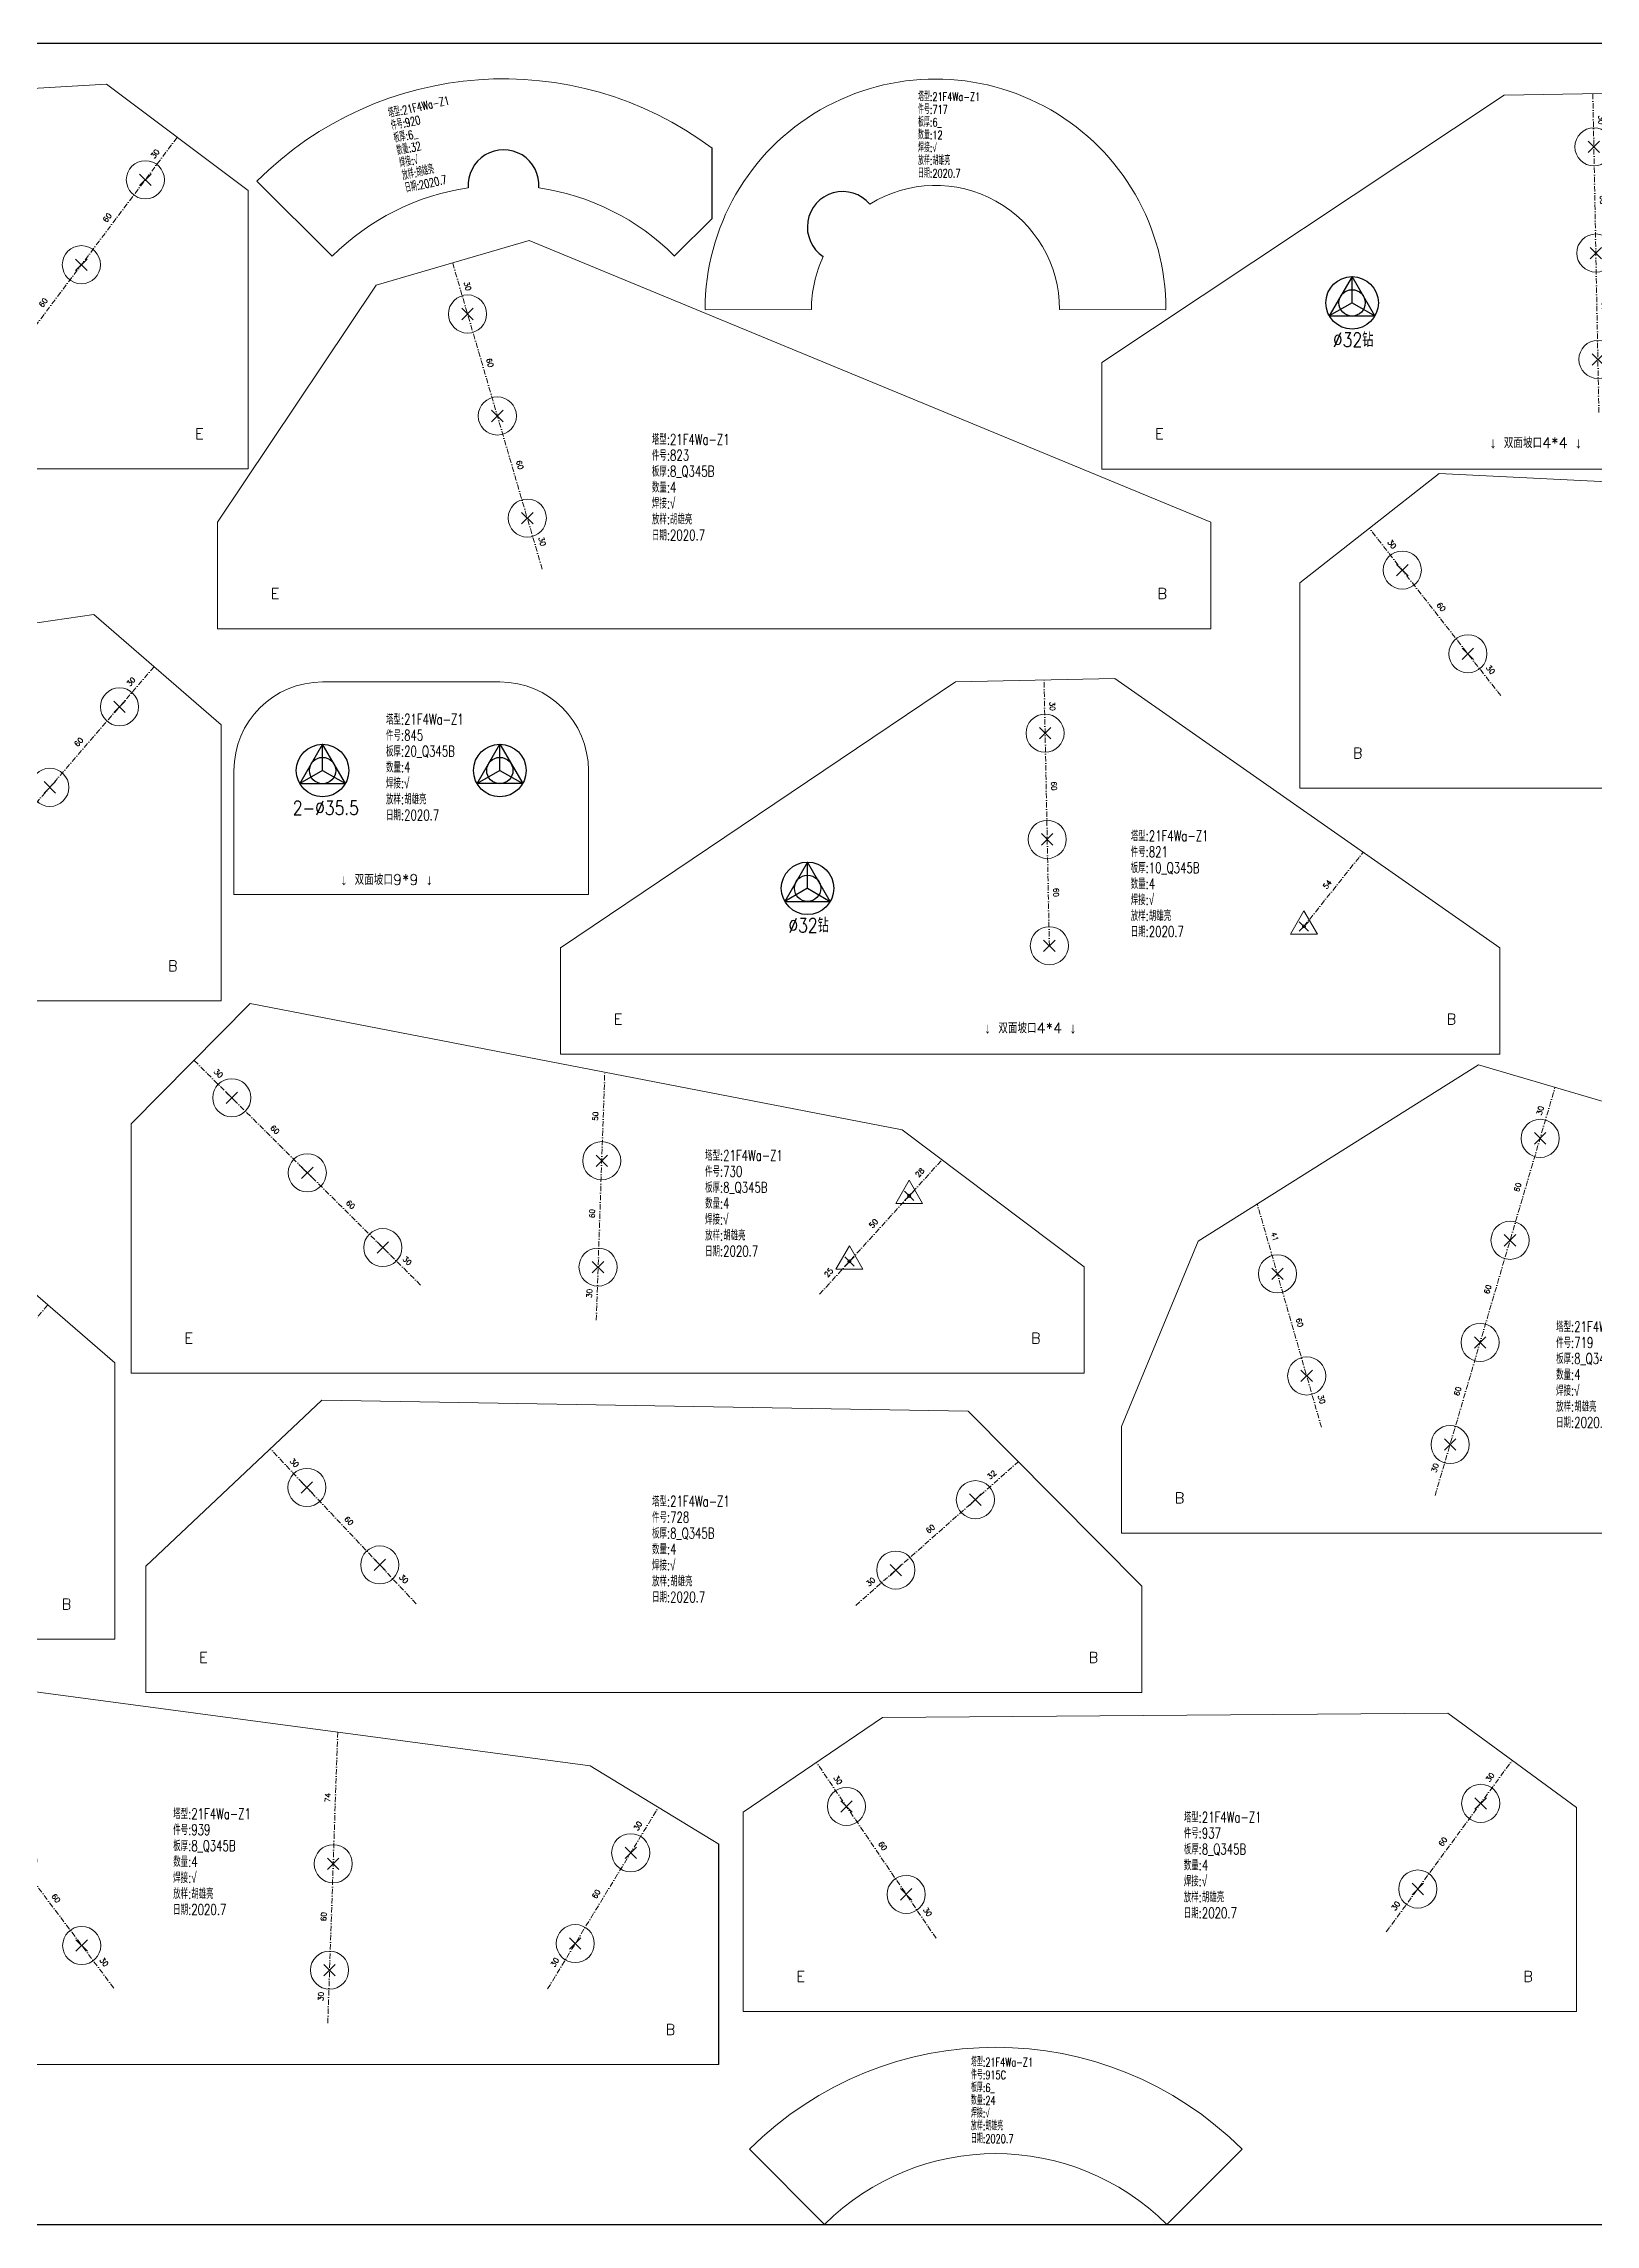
# Model space of a CAD drawing. Extents: x 1310 to 15542, y -76 to 8381.
# Drawn here: x 8998 to 9873, y 7151 to 8381 of the extents above; entities that cross this region are included whole.
import ezdxf
from ezdxf.enums import TextEntityAlignment as Align

# ---------------------------------------------------------------- set-up
doc = ezdxf.new("R2010")
doc.units = 0
doc.header["$MEASUREMENT"] = 0
doc.linetypes.add('一点画线', pattern=[5.2, 3, -1, 0.2, -1])
doc.layers.get('0').update_dxf_attribs({"linetype": 'CONTINUOUS', "lineweight": 25})
for name, color, linetype, lineweight in [('1', 7, 'CONTINUOUS', 25), ('2', 7, 'CONTINUOUS', 25), ('5', 7, 'CONTINUOUS', 25)]:
    doc.layers.add(name, color=color, linetype=linetype, lineweight=lineweight)
doc.styles.add('HZ', font='txt.shx', dxfattribs={"width": 0.7, "oblique": 12, "bigfont": 'hztxt.shx'})
doc.styles.get("Standard").update_dxf_attribs({"font": 'simplex.shx', "width": 0.7, "height": 3, "bigfont": 'gbhzfs.shx'})

# ---------------------------------------------------------------- blocks, each defined once
blk = doc.blocks.new('PLKM_20691a1c-0b39-4be6-8b20-e24ef897de38', base_point=(3760.4, 9417.1))
at = {"color": 0, "linetype": 'Continuous'}
for q in [(3740.8, 9384.2), (3719.6, 9323.4)]:
    blk.add_line((3740.8, 9344.6), q, dxfattribs=at)
blk.add_arc((3623.1, 9363.3), 20, 355.7987, 184.2013, dxfattribs=at)
at = {"layer": '1', "color": 7, "linetype": 'Continuous', "lineweight": 18}
blk.add_line((3484, 9365.6), (3526.5, 9323.2), dxfattribs=at)
for radius, start, end in [(196.5, 53.216, 135.0673), (136.5, 98.4025, 135.0673), (136.5, 45.0336, 81.5975)]:
    blk.add_arc((3623.1, 9226.8), radius, start, end, dxfattribs=at)
at = {"layer": '1', "color": 7, "linetype": 'Continuous', "lineweight": 13, "insert": (3557.6, 9406), "char_height": 4.8, "width": 480, "attachment_point": 1, "rotation": 12.6403, "line_spacing_factor": 0.9}
blk.add_mtext('塔型:21F4Wa-Z1\\P件号:920\\P板厚:6_\\P数量:32\\P焊接:√\\P放样:胡雄亮\\P日期:2020.7', dxfattribs=at)
blk = doc.blocks.new('PLKM_57c4ca7e-3648-4a83-93a5-bf8d7940f0f4', base_point=(5703.8, 11207.4))
at = {"color": 0, "linetype": 'Continuous'}
blk.add_arc((5481.5, 11188.9), 20, 40.1204, 236.5468, dxfattribs=at)
at = {"layer": '1', "color": 7, "linetype": 'Continuous', "lineweight": 18}
for p, q in [((5403.8, 11142.3), (5463.8, 11142.4)), ((5603.8, 11142.4), (5663.8, 11142.3))]:
    blk.add_line(p, q, dxfattribs=at)
for radius, start, end in [(130, 359.9664, 180.0336), (70, 359.9664, 121.9072), (70, 154.7601, 180.0336)]:
    blk.add_arc((5533.8, 11142.4), radius, start, end, dxfattribs=at)
at = {"layer": '1', "color": 7, "linetype": 'Continuous', "lineweight": 13, "insert": (5523.9, 11264.8), "char_height": 4.8, "width": 480, "attachment_point": 1, "line_spacing_factor": 0.9}
blk.add_mtext('塔型:21F4Wa-Z1\\P件号:717\\P板厚:6_\\P数量:12\\P焊接:√\\P放样:胡雄亮\\P日期:2020.7', dxfattribs=at)
blk = doc.blocks.new('板孔21.5')
at = {"layer": '5', "color": 7, "linetype": 'Continuous', "lineweight": 13}
for p, q in [((-0.3, -0.3), (0.3, 0.3)), ((0.3, -0.3), (-0.3, 0.3))]:
    blk.add_line(p, q, dxfattribs=at)
blk.add_circle((0, 0), 1, dxfattribs=at)
blk = doc.blocks.new('PLKM_8314dcdf-31b1-49ca-9a74-9d4d26da7d92', base_point=(13141.8, 9390.9))
at = {"color": 0, "linetype": 'Continuous'}
blk.add_line((13240.4, 9283.9), (13240.4, 9408.2), dxfattribs=at)
at = {"layer": '1', "color": 7, "linetype": 'Continuous', "lineweight": 18}
for p, q in [((12826.8, 9498), (12750.9, 9440.9)), ((13167.9, 9452.5), (12826.8, 9498)), ((13240.4, 9408.2), (13167.9, 9452.5)), ((12750.9, 9440.9), (12750.9, 9283.9)), ((12750.9, 9283.9), (13240.4, 9283.9))]:
    blk.add_line(p, q, dxfattribs=at)
at = {"layer": '2', "color": 9, "linetype": '一点画线', "lineweight": 13}
for p, q in [((13019.8, 9307.3), (13025.4, 9471.5)), ((12899.1, 9327.1), (12790.9, 9471)), ((13143.8, 9326.6), (13206.3, 9429))]:
    blk.add_line(p, q, dxfattribs=at)
at = {"layer": '1', "color": 7, "linetype": 'Continuous', "lineweight": 0, "xscale": 10.75, "yscale": 10.75, "zscale": 10.75}
for p in [(12808.9, 9447), (12845, 9399.1), (13190.7, 9403.4), (13022.9, 9397.2), (12881, 9351.1), (13159.4, 9352.2), (13020.8, 9337.2)]:
    blk.add_blockref('板孔21.5', p, dxfattribs=at)
at = {"layer": '1', "color": 7, "linetype": 'Continuous', "lineweight": 13, "insert": (12932.6, 9428.4), "char_height": 6, "width": 600, "attachment_point": 1, "line_spacing_factor": 0.9}
blk.add_mtext('塔型:21F4Wa-Z1\\P件号:939\\P板厚:8_Q345B\\P数量:4\\P焊接:√\\P放样:胡雄亮\\P日期:2020.7', dxfattribs=at)
at = {"layer": '2', "color": 7, "linetype": 'Continuous', "lineweight": 13}
for s, rotation, p in [('30', 308, (12801.5, 9460.2)), ('74', 88, (13022.2, 9434.4)), ('60', 308, (12828.5, 9424.2)), ('30', 59, (13196.8, 9417.3)), ('60', 308, (12864.6, 9376.3)), ('60', 59, (13173.3, 9378.9)), ('60', 88, (13019.9, 9367.3)), ('30', 308, (12891.7, 9340.3)), ('30', 59, (13149.9, 9340.4)), ('30', 88, (13018.3, 9322.3))]:
    blk.add_text(s, height=3, rotation=rotation, dxfattribs=at).set_placement(p, align=Align.BOTTOM_CENTER)
for s, p in [('E', (12780.9, 9298.9)), ('B', (13210.4, 9298.9))]:
    blk.add_text(s, height=6, dxfattribs=at).set_placement(p, align=Align.BOTTOM_LEFT)
blk = doc.blocks.new('PLKM_d9528eb8-892f-4f3a-b79a-554cca4fa565', base_point=(12436.8, 9392.9))
at = {"layer": '1', "color": 7, "linetype": 'Continuous', "lineweight": 18}
for p, q in [((12479.1, 9501.9), (12095.8, 9446)), ((12550.9, 9439.7), (12479.1, 9501.9)), ((12095.8, 9446), (12019.8, 9397.9)), ((12550.9, 9283.9), (12550.9, 9439.7)), ((12019.8, 9397.9), (12019.8, 9283.9)), ((12019.8, 9283.9), (12550.9, 9283.9))]:
    blk.add_line(p, q, dxfattribs=at)
at = {"layer": '2', "color": 9, "linetype": '一点画线', "lineweight": 13}
for p, q in [((12395.3, 9336.4), (12513.1, 9472.5)), ((12122, 9320.6), (12057.8, 9422))]:
    blk.add_line(p, q, dxfattribs=at)
at = {"layer": '1', "color": 7, "linetype": 'Continuous', "lineweight": 0, "xscale": 10.75, "yscale": 10.75, "zscale": 10.75}
for p in [(12493.5, 9449.8), (12454.2, 9404.4), (12073.9, 9396.6), (12414.9, 9359), (12106, 9345.9)]:
    blk.add_blockref('板孔21.5', p, dxfattribs=at)
at = {"layer": '1', "color": 7, "linetype": 'Continuous', "lineweight": 13, "insert": (12253.9, 9421.3), "char_height": 6, "width": 600, "attachment_point": 1, "line_spacing_factor": 0.9}
blk.add_mtext('塔型:21F4Wa-Z1\\P件号:938\\P板厚:8_Q345B\\P数量:4\\P焊接:√\\P放样:胡雄亮\\P日期:2020.7', dxfattribs=at)
at = {"layer": '2', "color": 7, "linetype": 'Continuous', "lineweight": 13}
for s, rotation, p in [('30', 49, (12501.8, 9462.4)), ('60', 49, (12472.3, 9428.4)), ('30', 303, (12067.5, 9410.4)), ('60', 49, (12433, 9383)), ('60', 303, (12091.6, 9372.3)), ('30', 49, (12403.6, 9349)), ('30', 303, (12115.7, 9334.3))]:
    blk.add_text(s, height=3, rotation=rotation, dxfattribs=at).set_placement(p, align=Align.BOTTOM_CENTER)
for s, p in [('E', (12049.8, 9298.9)), ('B', (12520.9, 9298.9))]:
    blk.add_text(s, height=6, dxfattribs=at).set_placement(p, align=Align.BOTTOM_LEFT)
blk = doc.blocks.new('PLKM_23764c63-f793-4ded-b1d7-f7dac06525da', base_point=(11774, 9368))
at = {"layer": '1', "color": 7, "linetype": 'Continuous', "lineweight": 18}
for p, q in [((11428.3, 9449.7), (11349.8, 9396.3)), ((11747.2, 9452.2), (11428.3, 9449.7)), ((11819.8, 9398.9), (11747.2, 9452.2)), ((11819.8, 9283.9), (11819.8, 9398.9)), ((11349.8, 9396.3), (11349.8, 9283.9)), ((11349.8, 9283.9), (11819.8, 9283.9))]:
    blk.add_line(p, q, dxfattribs=at)
at = {"layer": '2', "color": 9, "linetype": '一点画线', "lineweight": 13}
for p, q in [((11458.6, 9325.2), (11391.1, 9424.4)), ((11712.5, 9328.8), (11783.5, 9425.5))]:
    blk.add_line(p, q, dxfattribs=at)
at = {"layer": '1', "color": 7, "linetype": 'Continuous', "lineweight": 0, "xscale": 10.75, "yscale": 10.75, "zscale": 10.75}
for p in [(11408, 9399.6), (11765.8, 9401.3), (11441.7, 9350), (11730.3, 9353)]:
    blk.add_blockref('板孔21.5', p, dxfattribs=at)
at = {"layer": '1', "color": 7, "linetype": 'Continuous', "lineweight": 13, "insert": (11598.3, 9396.5), "char_height": 6, "width": 600, "attachment_point": 1, "line_spacing_factor": 0.9}
blk.add_mtext('塔型:21F4Wa-Z1\\P件号:937\\P板厚:8_Q345B\\P数量:4\\P焊接:√\\P放样:胡雄亮\\P日期:2020.7', dxfattribs=at)
at = {"layer": '2', "color": 7, "linetype": 'Continuous', "lineweight": 13}
for s, rotation, p in [('30', 305, (11401.2, 9413.1)), ('30', 54, (11773, 9414.6)), ('60', 305, (11426.5, 9375.9)), ('60', 54, (11746.4, 9378.3)), ('30', 305, (11451.8, 9338.7)), ('30', 54, (11719.8, 9342.1))]:
    blk.add_text(s, height=3, rotation=rotation, dxfattribs=at).set_placement(p, align=Align.BOTTOM_CENTER)
for s, p in [('E', (11379.8, 9298.9)), ('B', (11789.8, 9298.9))]:
    blk.add_text(s, height=6, dxfattribs=at).set_placement(p, align=Align.BOTTOM_LEFT)
blk = doc.blocks.new('板孔17.5')
at = {"layer": '5', "color": 7, "linetype": 'Continuous', "lineweight": 13}
for p, q in [((0, 1), (-0.866, -0.5)), ((-0.3, -0.3), (0.3, 0.3)), ((0.3, -0.3), (-0.3, 0.3)), ((0.866, -0.5), (0, 1)), ((-0.866, -0.5), (0.866, -0.5))]:
    blk.add_line(p, q, dxfattribs=at)
at = {"layer": '5', "color": 7, "linetype": 'Continuous', "lineweight": 0}
blk.add_circle((0, 0), 0.1, dxfattribs=at)
blk = doc.blocks.new('PLKM_0f99fc49-bb2f-4556-bbdf-811f0738481e', base_point=(9284.4, 9390.1))
at = {"color": 2}
for p, q in [((8967.5, 9392.5), (8954.6, 9370.2)), ((8980.3, 9370.2), (8967.5, 9392.5)), ((8954.6, 9370.2), (8980.3, 9370.2))]:
    blk.add_line(p, q, dxfattribs=at)
for q in [(8967.5, 9392.5), (8954.6, 9370.2), (8980.3, 9370.2)]:
    blk.add_line((8967.5, 9377.6), q)
for radius in [14.8, 7.42]:
    blk.add_circle((8967.5, 9377.6), radius)
at = {"layer": '1', "color": 7, "linetype": 'Continuous', "lineweight": 18}
for p, q in [((9143.3, 9496.4), (9053.3, 9494.7)), ((9315.8, 9343.9), (9143.3, 9496.4)), ((9053.3, 9494.7), (8826.3, 9343.9)), ((8826.3, 9343.9), (8826.3, 9283.9)), ((9315.8, 9283.9), (9315.8, 9343.9)), ((8826.3, 9283.9), (9315.8, 9283.9))]:
    blk.add_line(p, q, dxfattribs=at)
at = {"layer": '2', "color": 9, "linetype": '一点画线', "lineweight": 13}
for p, q in [((9106.7, 9315.7), (9103.3, 9495.6)), ((9250.2, 9331.5), (9283.2, 9372.7))]:
    blk.add_line(p, q, dxfattribs=at)
at = {"layer": '1', "color": 7, "linetype": 'Continuous', "lineweight": 0}
for name, p, xscale, yscale, zscale in [('板孔21.5', (9103.9, 9465.6), 10.75, 10.75, 10.75), ('板孔21.5', (9105, 9405.7), 10.75, 10.75, 10.75), ('板孔21.5', (9106.2, 9345.7), 10.75, 10.75, 10.75), ('板孔17.5', (9250.2, 9331.5), 8.75, 8.75, 8.75)]:
    blk.add_blockref(name, p, dxfattribs=dict(at, xscale=xscale, yscale=yscale, zscale=zscale))
at = {"color": 7, "style": 'HZ', "width": 0.8}
blk.add_text('%%C32钻', height=8, dxfattribs=at).set_placement((8956.7, 9352.8))
at = {"layer": '1', "color": 7, "linetype": 'Continuous', "lineweight": 13}
blk.add_text('↓ 双面坡口4*4 ↓', height=6, dxfattribs=at).set_placement((9071.1, 9293.9), align=Align.BOTTOM_CENTER)
at = {"layer": '1', "color": 7, "linetype": 'Continuous', "lineweight": 13, "insert": (9142.6, 9415.2), "char_height": 6, "width": 600, "attachment_point": 1, "line_spacing_factor": 0.9}
blk.add_mtext('塔型:21F4Wa-Z1\\P件号:923\\P板厚:10_Q345B\\P数量:4\\P焊接:√\\P放样:胡雄亮\\P日期:2020.7', dxfattribs=at)
at = {"layer": '2', "color": 7, "linetype": 'Continuous', "lineweight": 13}
for s, rotation, p in [('30', 272, (9105.6, 9480.7)), ('60', 272, (9106.5, 9435.7)), ('60', 272, (9107.6, 9375.7)), ('53', 51, (9265.1, 9353.3)), ('30', 272, (9108.5, 9330.7))]:
    blk.add_text(s, height=3, rotation=rotation, dxfattribs=at).set_placement(p, align=Align.BOTTOM_CENTER)
for s, p in [('E', (8856.3, 9298.9)), ('B', (9285.8, 9298.9))]:
    blk.add_text(s, height=6, dxfattribs=at).set_placement(p, align=Align.BOTTOM_LEFT)
blk = doc.blocks.new('PLKM_7f18428f-3c52-411f-86a7-f2dd120fddc3', base_point=(8570.4, 9392.4))
at = {"layer": '1', "color": 7, "linetype": 'Continuous', "lineweight": 18}
for p, q in [((8546.4, 9501), (8281.2, 9485.4)), ((8626.3, 9440.9), (8546.4, 9501)), ((8281.2, 9485.4), (8205, 9449.9)), ((8205, 9449.9), (8136.8, 9408.2)), ((8626.3, 9283.9), (8626.3, 9440.9)), ((8136.8, 9408.2), (8136.8, 9283.9)), ((8136.8, 9283.9), (8626.3, 9283.9))]:
    blk.add_line(p, q, dxfattribs=at)
at = {"layer": '2', "color": 9, "linetype": '一点画线', "lineweight": 13}
for p, q in [((8337.4, 9307.3), (8331.2, 9488.4)), ((8478.1, 9327.1), (8586.3, 9471)), ((8233.4, 9326.6), (8170.9, 9429))]:
    blk.add_line(p, q, dxfattribs=at)
at = {"layer": '1', "color": 7, "linetype": 'Continuous', "lineweight": 0, "xscale": 10.75, "yscale": 10.75, "zscale": 10.75}
for p in [(8332.2, 9457.2), (8568.3, 9447), (8186.5, 9403.4), (8532.2, 9399.1), (8334.3, 9397.2), (8217.8, 9352.2), (8496.2, 9351.1), (8336.3, 9337.2)]:
    blk.add_blockref('板孔21.5', p, dxfattribs=at)
at = {"layer": '1', "color": 7, "linetype": 'Continuous', "lineweight": 13, "insert": (8404.1, 9420.9), "char_height": 6, "width": 600, "attachment_point": 1, "line_spacing_factor": 0.9}
blk.add_mtext('塔型:21F4Wa-Z1\\P件号:922\\P板厚:8_Q345B\\P数量:4\\P焊接:√\\P放样:胡雄亮\\P日期:2020.7', dxfattribs=at)
at = {"layer": '2', "color": 7, "linetype": 'Continuous', "lineweight": 13}
for s, rotation, p in [('31', 273, (8333.7, 9472.8)), ('30', 53, (8575.7, 9460.2)), ('60', 273, (8335.3, 9427.3)), ('60', 53, (8548.7, 9424.2)), ('30', 302, (8180.4, 9417.3)), ('60', 302, (8203.9, 9378.9)), ('60', 53, (8512.6, 9376.3)), ('60', 273, (8337.3, 9367.3)), ('30', 302, (8227.3, 9340.4)), ('30', 53, (8485.5, 9340.3)), ('30', 273, (8338.8, 9322.3))]:
    blk.add_text(s, height=3, rotation=rotation, dxfattribs=at).set_placement(p, align=Align.BOTTOM_CENTER)
for s, p in [('B', (8166.8, 9298.9)), ('E', (8596.3, 9298.9))]:
    blk.add_text(s, height=6, dxfattribs=at).set_placement(p, align=Align.BOTTOM_LEFT)
blk = doc.blocks.new('PLKM_d5a3dc96-3404-462b-a61a-a3cc4e3adc5e', base_point=(7822.7, 9394.5))
at = {"layer": '1', "color": 7, "linetype": 'Continuous', "lineweight": 18}
for p, q in [((7861.2, 9505.2), (7481.7, 9446)), ((7936.8, 9439.7), (7861.2, 9505.2)), ((7481.7, 9446), (7405.7, 9397.9)), ((7936.8, 9283.9), (7936.8, 9439.7)), ((7405.7, 9397.9), (7405.7, 9283.9)), ((7405.7, 9283.9), (7936.8, 9283.9))]:
    blk.add_line(p, q, dxfattribs=at)
at = {"layer": '2', "color": 9, "linetype": '一点画线', "lineweight": 13}
for p, q in [((7781.1, 9336.4), (7899, 9472.5)), ((7507.9, 9320.6), (7443.7, 9422))]:
    blk.add_line(p, q, dxfattribs=at)
at = {"layer": '1', "color": 7, "linetype": 'Continuous', "lineweight": 0, "xscale": 10.75, "yscale": 10.75, "zscale": 10.75}
for p in [(7879.3, 9449.8), (7840.1, 9404.4), (7459.7, 9396.6), (7800.8, 9359), (7491.8, 9345.9)]:
    blk.add_blockref('板孔21.5', p, dxfattribs=at)
at = {"layer": '1', "color": 7, "linetype": 'Continuous', "lineweight": 13, "insert": (7639.8, 9423), "char_height": 6, "width": 600, "attachment_point": 1, "line_spacing_factor": 0.9}
blk.add_mtext('塔型:21F4Wa-Z1\\P件号:921\\P板厚:8_Q345B\\P数量:4\\P焊接:√\\P放样:胡雄亮\\P日期:2020.7', dxfattribs=at)
at = {"layer": '2', "color": 7, "linetype": 'Continuous', "lineweight": 13}
for s, rotation, p in [('30', 49, (7887.6, 9462.4)), ('60', 49, (7858.2, 9428.4)), ('30', 303, (7453.4, 9410.4)), ('60', 49, (7818.9, 9383)), ('60', 303, (7477.5, 9372.3)), ('30', 49, (7789.5, 9349)), ('30', 303, (7501.5, 9334.3))]:
    blk.add_text(s, height=3, rotation=rotation, dxfattribs=at).set_placement(p, align=Align.BOTTOM_CENTER)
for s, p in [('E', (7435.7, 9298.9)), ('B', (7906.8, 9298.9))]:
    blk.add_text(s, height=6, dxfattribs=at).set_placement(p, align=Align.BOTTOM_LEFT)
blk = doc.blocks.new('PLKM_16392348-d766-4475-a481-2fc03647f7ae', base_point=(5312.3, 9372.6))
at = {"layer": '1', "color": 7, "linetype": 'Continuous', "lineweight": 18}
for p, q in [((5003.7, 9461.4), (4925, 9399.7)), ((5293.5, 9447.1), (5003.7, 9461.4)), ((5373.1, 9405.2), (5293.5, 9447.1)), ((4925, 9399.7), (4925, 9283.9)), ((5373.1, 9283.9), (5373.1, 9405.2)), ((4925, 9283.9), (5373.1, 9283.9))]:
    blk.add_line(p, q, dxfattribs=at)
at = {"layer": '2', "color": 9, "linetype": '一点画线', "lineweight": 13}
for p, q in [((5181.2, 9307.3), (5176.2, 9452.9)), ((5038.4, 9336.1), (4964.3, 9430.5)), ((5277.4, 9319.9), (5333.3, 9426.1))]:
    blk.add_line(p, q, dxfattribs=at)
at = {"layer": '1', "color": 7, "linetype": 'Continuous', "lineweight": 0, "xscale": 10.75, "yscale": 10.75, "zscale": 10.75}
for p in [(4982.9, 9406.9), (5319.3, 9399.6), (5178.1, 9397.2), (5019.9, 9359.7), (5291.4, 9346.5), (5180.1, 9337.2)]:
    blk.add_blockref('板孔21.5', p, dxfattribs=at)
at = {"layer": '1', "color": 7, "linetype": 'Continuous', "lineweight": 13, "insert": (5099.6, 9383.1), "char_height": 6, "width": 600, "attachment_point": 1, "line_spacing_factor": 0.9}
blk.add_mtext('塔型:21F4Wa-Z1\\P件号:917\\P板厚:8_Q345B\\P数量:4\\P焊接:√\\P放样:胡雄亮\\P日期:2020.7', dxfattribs=at)
at = {"layer": '2', "color": 7, "linetype": 'Continuous', "lineweight": 13}
for s, rotation, p in [('30', 309, (4975.2, 9420)), ('56', 273, (5179.1, 9425.1)), ('30', 62, (5324.5, 9413.8)), ('60', 309, (5003, 9384.6)), ('60', 62, (5303.6, 9374)), ('60', 273, (5181.1, 9367.3)), ('30', 309, (5030.8, 9349.2)), ('30', 62, (5282.6, 9334.2)), ('30', 273, (5182.6, 9322.3))]:
    blk.add_text(s, height=3, rotation=rotation, dxfattribs=at).set_placement(p, align=Align.BOTTOM_CENTER)
for s, p in [('B', (4955, 9298.9)), ('E', (5343.1, 9298.9))]:
    blk.add_text(s, height=6, dxfattribs=at).set_placement(p, align=Align.BOTTOM_LEFT)
blk = doc.blocks.new('PLKM_1b33fe57-ce5a-4b3e-ac56-e62a9b0fa2b1', base_point=(3419.9, 9430.9))
at = {"color": 2, "linetype": 'Continuous'}
blk.add_line((3117.4, 9423.3), (3159.8, 9380.9), dxfattribs=at)
at = {"layer": '1', "color": 2, "linetype": 'Continuous', "lineweight": 18}
blk.add_line((3352.9, 9380.9), (3395.3, 9423.3), dxfattribs=at)
for radius in [196.5, 136.5]:
    blk.add_arc((3256.3, 9284.3), radius, 45, 135, dxfattribs=at)
at = {"layer": '1', "color": 2, "linetype": 'Continuous', "lineweight": 13, "insert": (3242.3, 9474.8), "char_height": 4.8, "width": 480, "attachment_point": 1, "line_spacing_factor": 0.9}
blk.add_mtext('塔型:21F4Wa-Z1\\P件号:915C\\P板厚:6_\\P数量:24\\P焊接:√\\P放样:胡雄亮\\P日期:2020.7', dxfattribs=at)
blk = doc.blocks.new('PLKM_0705cbd2-42e4-4be1-bdaf-2c4293ae0614', base_point=(16277.8, 10439.2))
at = {"color": 2}
for p, q in [((15984.9, 10464), (15972.1, 10441.8)), ((15997.8, 10441.8), (15984.9, 10464)), ((16072.1, 10441.8), (16084.9, 10464)), ((16084.9, 10464), (16097.8, 10441.8)), ((15972.1, 10441.8), (15997.8, 10441.8)), ((16097.8, 10441.8), (16072.1, 10441.8))]:
    blk.add_line(p, q, dxfattribs=at)
for p, q in [((15984.9, 10449.2), (15984.9, 10464)), ((16084.9, 10449.2), (16084.9, 10464)), ((15984.9, 10449.2), (15972.1, 10441.8)), ((15984.9, 10449.2), (15997.8, 10441.8)), ((16084.9, 10449.2), (16072.1, 10441.8)), ((16084.9, 10449.2), (16097.8, 10441.8))]:
    blk.add_line(p, q)
for centre, radius in [((15984.9, 10449.2), 14.8), ((15984.9, 10449.2), 7.42), ((16084.9, 10449.2), 14.8), ((16084.9, 10449.2), 7.42)]:
    blk.add_circle(centre, radius)
at = {"layer": '1', "color": 7, "linetype": 'Continuous', "lineweight": 18}
for p, q in [((16084.9, 10499.2), (15984.9, 10499.2)), ((15934.9, 10449.2), (15934.9, 10379.2)), ((16134.9, 10379.2), (16134.9, 10449.2)), ((15934.9, 10379.2), (16134.9, 10379.2))]:
    blk.add_line(p, q, dxfattribs=at)
for centre, start, end in [((15984.9, 10449.2), 90, 180), ((16084.9, 10449.2), 0, 90)]:
    blk.add_arc(centre, 50, start, end, dxfattribs=at)
at = {"color": 7, "style": 'HZ', "width": 0.8}
blk.add_text('2-%%C35.5', height=8, dxfattribs=at).set_placement((15968.1, 10424.2))
at = {"layer": '1', "color": 7, "linetype": 'Continuous', "lineweight": 13}
blk.add_text('↓ 双面坡口9*9 ↓', height=6, dxfattribs=at).set_placement((16021, 10382.9), align=Align.BOTTOM_CENTER)
at = {"layer": '1', "color": 7, "linetype": 'Continuous', "lineweight": 13, "insert": (16020.7, 10481.1), "char_height": 6, "width": 600, "attachment_point": 1, "line_spacing_factor": 0.9}
blk.add_mtext('塔型:21F4Wa-Z1\\P件号:845\\P板厚:20_Q345B\\P数量:4\\P焊接:√\\P放样:胡雄亮\\P日期:2020.7', dxfattribs=at)
blk = doc.blocks.new('PLKM_1e6c82a3-1ac0-4289-ae1d-4cf9be1db7db', base_point=(9257.4, 10488.7))
at = {"layer": '1', "color": 7, "linetype": 'Continuous', "lineweight": 18}
for p, q in [((9010.6, 10598.2), (8924.3, 10572.9)), ((9395.1, 10439.2), (9010.6, 10598.2)), ((8924.3, 10572.9), (8834.9, 10439.2)), ((8834.9, 10439.2), (8834.9, 10379.2)), ((9395.1, 10379.2), (9395.1, 10439.2)), ((8834.9, 10379.2), (9395.1, 10379.2))]:
    blk.add_line(p, q, dxfattribs=at)
at = {"layer": '2', "color": 9, "linetype": '一点画线', "lineweight": 13}
blk.add_line((9018, 10412.8), (8967.5, 10585.5), dxfattribs=at)
at = {"layer": '1', "color": 7, "linetype": 'Continuous', "lineweight": 0, "xscale": 10.75, "yscale": 10.75, "zscale": 10.75}
for p in [(8975.9, 10556.7), (8992.7, 10499.2), (9009.6, 10441.6)]:
    blk.add_blockref('板孔21.5', p, dxfattribs=at)
at = {"layer": '1', "color": 7, "linetype": 'Continuous', "lineweight": 13, "insert": (9079.9, 10489), "char_height": 6, "width": 600, "attachment_point": 1, "line_spacing_factor": 0.9}
blk.add_mtext('塔型:21F4Wa-Z1\\P件号:823\\P板厚:8_Q345B\\P数量:4\\P焊接:√\\P放样:胡雄亮\\P日期:2020.7', dxfattribs=at)
at = {"layer": '2', "color": 7, "linetype": 'Continuous', "lineweight": 13}
for s, p in [('30', (8973.6, 10571.7)), ('60', (8986.2, 10528.5)), ('60', (9003.1, 10470.9)), ('30', (9015.7, 10427.7))]:
    blk.add_text(s, height=3, rotation=287, dxfattribs=at).set_placement(p, align=Align.BOTTOM_CENTER)
for s, p in [('E', (8864.9, 10394.2)), ('B', (9365.1, 10394.2))]:
    blk.add_text(s, height=6, dxfattribs=at).set_placement(p, align=Align.BOTTOM_LEFT)
blk = doc.blocks.new('PLKM_a55d3248-4103-4837-b4e3-ceb0572d2290', base_point=(7805.6, 10485.2))
at = {"color": 2}
for p, q in [((7484.2, 10487.6), (7471.3, 10465.4)), ((7497, 10465.4), (7484.2, 10487.6)), ((7471.3, 10465.4), (7497, 10465.4))]:
    blk.add_line(p, q, dxfattribs=at)
for q in [(7484.2, 10487.6), (7471.3, 10465.4), (7497, 10465.4)]:
    blk.add_line((7484.2, 10472.8), q)
for radius in [14.8, 7.42]:
    blk.add_circle((7484.2, 10472.8), radius)
at = {"layer": '1', "color": 7, "linetype": 'Continuous', "lineweight": 18}
for p, q in [((7657.6, 10591.1), (7567.6, 10589.3)), ((7874.7, 10439.2), (7657.6, 10591.1)), ((7567.6, 10589.3), (7344.8, 10439.2)), ((7344.8, 10439.2), (7344.8, 10379.2)), ((7874.7, 10379.2), (7874.7, 10439.2)), ((7344.8, 10379.2), (7874.7, 10379.2))]:
    blk.add_line(p, q, dxfattribs=at)
at = {"layer": '2', "color": 9, "linetype": '一点画线', "lineweight": 13}
for p, q in [((7620.6, 10440.4), (7617.6, 10590.3)), ((7764.2, 10451.3), (7797.6, 10493.1))]:
    blk.add_line(p, q, dxfattribs=at)
at = {"layer": '1', "color": 7, "linetype": 'Continuous', "lineweight": 0}
for name, p, xscale, yscale, zscale in [('板孔21.5', (7618.2, 10560.3), 10.75, 10.75, 10.75), ('板孔21.5', (7619.4, 10500.4), 10.75, 10.75, 10.75), ('板孔17.5', (7764.2, 10451.3), 8.75, 8.75, 8.75), ('板孔21.5', (7620.6, 10440.4), 10.75, 10.75, 10.75)]:
    blk.add_blockref(name, p, dxfattribs=dict(at, xscale=xscale, yscale=yscale, zscale=zscale))
at = {"color": 7, "style": 'HZ', "width": 0.8}
blk.add_text('%%C32钻', height=8, dxfattribs=at).set_placement((7473.4, 10447.9))
at = {"layer": '1', "color": 7, "linetype": 'Continuous', "lineweight": 13}
blk.add_text('↓ 双面坡口4*4 ↓', height=6, dxfattribs=at).set_placement((7609.8, 10389.2), align=Align.BOTTOM_CENTER)
at = {"layer": '1', "color": 7, "linetype": 'Continuous', "lineweight": 13, "insert": (7666.5, 10505.4), "char_height": 6, "width": 600, "attachment_point": 1, "line_spacing_factor": 0.9}
blk.add_mtext('塔型:21F4Wa-Z1\\P件号:821\\P板厚:10_Q345B\\P数量:4\\P焊接:√\\P放样:胡雄亮\\P日期:2020.7', dxfattribs=at)
at = {"layer": '2', "color": 7, "linetype": 'Continuous', "lineweight": 13}
for s, rotation, p in [('30', 272, (7619.9, 10575.4)), ('60', 272, (7620.8, 10530.4)), ('60', 272, (7622, 10470.4)), ('54', 51, (7779.3, 10473.5))]:
    blk.add_text(s, height=3, rotation=rotation, dxfattribs=at).set_placement(p, align=Align.BOTTOM_CENTER)
for s, p in [('E', (7374.8, 10394.2)), ('B', (7844.7, 10394.2))]:
    blk.add_text(s, height=6, dxfattribs=at).set_placement(p, align=Align.BOTTOM_LEFT)
blk = doc.blocks.new('PLKM_64fc2647-f409-4cdd-87e0-7375cffd1909', base_point=(9373.7, 11232.5))
at = {"layer": '1', "color": 7, "linetype": 'Continuous', "lineweight": 18}
for p, q in [((8979, 11336.8), (8911.8, 11269)), ((9346.8, 11265.7), (8979, 11336.8)), ((8911.8, 11269), (8911.8, 11128.3)), ((9449.5, 11188.3), (9346.8, 11265.7)), ((9449.5, 11128.3), (9449.5, 11188.3)), ((8911.8, 11128.3), (9449.5, 11128.3))]:
    blk.add_line(p, q, dxfattribs=at)
at = {"layer": '2', "color": 9, "linetype": '一点画线', "lineweight": 13}
for p, q in [((9075.1, 11178.1), (8947.3, 11304.8)), ((9174.2, 11158.3), (9179, 11298.1)), ((9300.2, 11172.9), (9369.3, 11248.8))]:
    blk.add_line(p, q, dxfattribs=at)
at = {"layer": '1', "color": 7, "linetype": 'Continuous', "lineweight": 0}
for name, p, xscale, yscale, zscale in [('板孔21.5', (8968.6, 11283.7), 10.75, 10.75, 10.75), ('板孔21.5', (9177.3, 11248.2), 10.75, 10.75, 10.75), ('板孔21.5', (9011.2, 11241.4), 10.75, 10.75, 10.75), ('板孔17.5', (9350.7, 11228.4), 8.75, 8.75, 8.75), ('板孔21.5', (9053.8, 11199.2), 10.75, 10.75, 10.75), ('板孔21.5', (9175.2, 11188.2), 10.75, 10.75, 10.75), ('板孔17.5', (9317, 11191.4), 8.75, 8.75, 8.75)]:
    blk.add_blockref(name, p, dxfattribs=dict(at, xscale=xscale, yscale=yscale, zscale=zscale))
at = {"layer": '1', "color": 7, "linetype": 'Continuous', "lineweight": 13, "insert": (9235.6, 11254.2), "char_height": 6, "width": 600, "attachment_point": 1, "line_spacing_factor": 0.9}
blk.add_mtext('塔型:21F4Wa-Z1\\P件号:730\\P板厚:8_Q345B\\P数量:4\\P焊接:√\\P放样:胡雄亮\\P日期:2020.7', dxfattribs=at)
at = {"layer": '2', "color": 7, "linetype": 'Continuous', "lineweight": 13}
for s, rotation, p in [('30', 316, (8959.4, 11295.7)), ('60', 316, (8991.3, 11264)), ('50', 88, (9176.1, 11273.2)), ('28', 48, (9358.5, 11239.9)), ('60', 316, (9033.9, 11221.7)), ('60', 88, (9174.3, 11218.3)), ('50', 48, (9332.4, 11211.2)), ('30', 316, (9065.9, 11190)), ('25', 48, (9307.1, 11183.5)), ('30', 88, (9172.7, 11173.3))]:
    blk.add_text(s, height=3, rotation=rotation, dxfattribs=at).set_placement(p, align=Align.BOTTOM_CENTER)
for s, p in [('E', (8941.8, 11143.3)), ('B', (9419.5, 11143.3))]:
    blk.add_text(s, height=6, dxfattribs=at).set_placement(p, align=Align.BOTTOM_LEFT)
blk = doc.blocks.new('PLKM_8c3e17ff-3d60-4752-8cbe-4301270fe74e', base_point=(7811.5, 11210.8))
at = {"layer": '1', "color": 7, "linetype": 'Continuous', "lineweight": 18}
for p, q in [((7468.1, 11293.2), (7368.8, 11199.6)), ((7832.7, 11287), (7468.1, 11293.2)), ((7930.6, 11188.3), (7832.7, 11287)), ((7368.8, 11199.6), (7368.8, 11128.3)), ((7930.6, 11128.3), (7930.6, 11188.3)), ((7368.8, 11128.3), (7930.6, 11128.3))]:
    blk.add_line(p, q, dxfattribs=at)
at = {"layer": '2', "color": 9, "linetype": '一点画线', "lineweight": 13}
for p, q in [((7521.3, 11178.4), (7439, 11265.8)), ((7769.3, 11177.5), (7860.9, 11258.5))]:
    blk.add_line(p, q, dxfattribs=at)
at = {"layer": '1', "color": 7, "linetype": 'Continuous', "lineweight": 0, "xscale": 10.75, "yscale": 10.75, "zscale": 10.75}
for p in [(7459.6, 11244), (7836.7, 11237.1), (7500.7, 11200.3), (7791.8, 11197.4)]:
    blk.add_blockref('板孔21.5', p, dxfattribs=at)
at = {"layer": '1', "color": 7, "linetype": 'Continuous', "lineweight": 13, "insert": (7654.3, 11239.2), "char_height": 6, "width": 600, "attachment_point": 1, "line_spacing_factor": 0.9}
blk.add_mtext('塔型:21F4Wa-Z1\\P件号:728\\P板厚:8_Q345B\\P数量:4\\P焊接:√\\P放样:胡雄亮\\P日期:2020.7', dxfattribs=at)
at = {"layer": '2', "color": 7, "linetype": 'Continuous', "lineweight": 13}
for s, rotation, p in [('30', 314, (7450.8, 11256.2)), ('32', 41, (7847.5, 11249.3)), ('60', 314, (7481.6, 11223.5)), ('60', 41, (7812.9, 11218.8)), ('30', 314, (7512.5, 11190.7)), ('30', 41, (7779.2, 11189))]:
    blk.add_text(s, height=3, rotation=rotation, dxfattribs=at).set_placement(p, align=Align.BOTTOM_CENTER)
for s, p in [('E', (7398.8, 11143.3)), ('B', (7900.6, 11143.3))]:
    blk.add_text(s, height=6, dxfattribs=at).set_placement(p, align=Align.BOTTOM_LEFT)
blk = doc.blocks.new('PLKM_6602b2b4-96fa-4cc7-bfb8-c38e94350726', base_point=(7210.4, 11260.4))
at = {"layer": '1', "color": 7, "linetype": 'Continuous', "lineweight": 18}
for p, q in [((6989.3, 11392.4), (6831, 11292.9)), ((7075.6, 11367), (6989.3, 11392.4)), ((7168.8, 11188.3), (7075.6, 11367)), ((6831, 11292.9), (6787.9, 11188.3)), ((6787.9, 11188.3), (6787.9, 11128.3)), ((7168.8, 11128.3), (7168.8, 11188.3)), ((6787.9, 11128.3), (7168.8, 11128.3))]:
    blk.add_line(p, q, dxfattribs=at)
at = {"layer": '2', "color": 9, "linetype": '一点画线', "lineweight": 13}
for p, q in [((6964.7, 11149.4), (7032.4, 11379.7)), ((6900.6, 11188), (6864.4, 11313.9))]:
    blk.add_line(p, q, dxfattribs=at)
at = {"layer": '1', "color": 7, "linetype": 'Continuous', "lineweight": 0, "xscale": 10.75, "yscale": 10.75, "zscale": 10.75}
for p in [(7024, 11350.9), (7007, 11293.4), (6875.8, 11274.5), (6990.1, 11235.8), (6892.3, 11216.9), (6973.2, 11178.2)]:
    blk.add_blockref('板孔21.5', p, dxfattribs=at)
at = {"layer": '1', "color": 7, "linetype": 'Continuous', "lineweight": 13, "insert": (7033, 11247.7), "char_height": 6, "width": 600, "attachment_point": 1, "line_spacing_factor": 0.9}
blk.add_mtext('塔型:21F4Wa-Z1\\P件号:719\\P板厚:8_Q345B\\P数量:4\\P焊接:√\\P放样:胡雄亮\\P日期:2020.7', dxfattribs=at)
at = {"layer": '2', "color": 7, "linetype": 'Continuous', "lineweight": 13}
for s, rotation, p in [('30', 74, (7026.3, 11365.9)), ('60', 74, (7013.6, 11322.7)), ('41', 287, (6872, 11294.8)), ('60', 74, (6996.7, 11265.1)), ('60', 287, (6886, 11246.3)), ('30', 287, (6898.4, 11203)), ('60', 74, (6979.7, 11207.6)), ('30', 74, (6967, 11164.4))]:
    blk.add_text(s, height=3, rotation=rotation, dxfattribs=at).set_placement(p, align=Align.BOTTOM_CENTER)
for s, p in [('B', (6817.9, 11143.3)), ('E', (7138.8, 11143.3))]:
    blk.add_text(s, height=6, dxfattribs=at).set_placement(p, align=Align.BOTTOM_LEFT)

msp = doc.modelspace()

# ---------------------------------------------------------------- linework, layer by layer
at = {"color": 0, "linetype": 'Continuous'}
msp.add_lwpolyline([(6400.706, 7150.933), (12426.536, 7150.933), (12426.536, 8380.933), (6400.706, 8380.933)], close=True, dxfattribs=at)

# ---------------------------------------------------------------- block references
for name, p in [('PLKM_20691a1c-0b39-4be6-8b20-e24ef897de38', (9394.294, 8354.856)), ('PLKM_57c4ca7e-3648-4a83-93a5-bf8d7940f0f4', (9670.674, 8295.971)), ('PLKM_7f18428f-3c52-411f-86a7-f2dd120fddc3', (9057.047, 8249.526)), ('PLKM_0f99fc49-bb2f-4556-bbdf-811f0738481e', (10052.573, 8247.205)), ('PLKM_1e6c82a3-1ac0-4289-ae1d-4cf9be1db7db', (9518.193, 8160.429)), ('PLKM_16392348-d766-4475-a481-2fc03647f7ae', (10093.407, 8049.706)), ('PLKM_d9528eb8-892f-4f3a-b79a-554cca4fa565', (8983.654, 7949.959)), ('PLKM_0705cbd2-42e4-4be1-bdaf-2c4293ae0614', (9447.798, 7960.933)), ('PLKM_a55d3248-4103-4837-b4e3-ceb0572d2290', (9749.894, 7916.915)), ('PLKM_64fc2647-f409-4cdd-87e0-7375cffd1909', (9508.793, 7735.16)), ('PLKM_6602b2b4-96fa-4cc7-bfb8-c38e94350726', (10028.163, 7672.97)), ('PLKM_d5a3dc96-3404-462b-a61a-a3cc4e3adc5e', (8923.654, 7591.595)), ('PLKM_8c3e17ff-3d60-4752-8cbe-4301270fe74e', (9497.963, 7533.382)), ('PLKM_8314dcdf-31b1-49ca-9a74-9d4d26da7d92', (9279.836, 7348.023)), ('PLKM_23764c63-f793-4ded-b1d7-f7dac06525da', (9816.424, 7355.082)), ('PLKM_1b33fe57-ce5a-4b3e-ac56-e62a9b0fa2b1', (9698.232, 7200.923))]:
    msp.add_blockref(name, p, dxfattribs=at)

doc.saveas('drawing.dxf')
